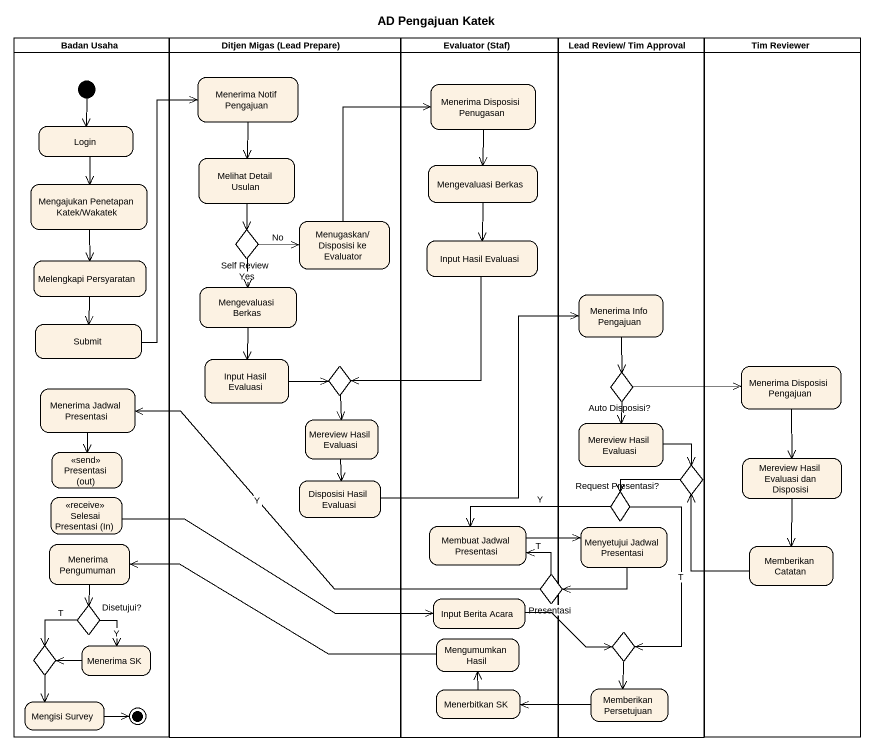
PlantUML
@startuml
title AD Pengajuan Katek
hide empty description
state "Badan Usaha" as Badan_Usaha <<partition>> {
  state Login
  state "Mengajukan Penetapan Katek/Wakatek" as Mengajukan_Penetapan_Katek
  state "Melengkapi Persyaratan" as Melengkapi_Persyaratan
  state Submit
  state "Menerima Jadwal Presentasi" as Menerima_Jadwal_Presentasi
  state "Presentasi (out)" as Presentasi_out <<send>>
  state "Selesai Presentasi (In)" as Selesai_Presentasi_In <<receive>>
  state "Menerima Pengumuman" as Menerima_Pengumuman
  state "Disetujui?" as Disetujui <<choice>>
  state choice3 <<choice>>
  state "Menerima SK" as Menerima_SK
  state "Mengisi Survey" as Mengisi_Survey
  [*] --> Login
  Mengisi_Survey -right-> [*]
}
state "Ditjen Migas (Lead Prepare)" as Ditjen_Migas_Lead_Prepare <<partition>> {
  state "Menerima Notif Pengajuan" as Menerima_Notif_Pengajuan
  state "Melihat Detail Usulan" as Melihat_Detail_Usulan
  state "Self Review" as Self_Review <<choice>>
  state "Menugaskan/ Disposisi ke Evaluator" as Menugaskan_Disposisi_ke
  state "Mengevaluasi Berkas" as Mengevaluasi_Berkas_2
  state "Input Hasil Evaluasi" as Input_Hasil_Evaluasi_2
  state choice1 <<choice>>
  state "Mereview Hasil Evaluasi" as Mereview_Hasil_Evaluasi
  state "Disposisi Hasil Evaluasi" as Disposisi_Hasil_Evaluasi
}
state "Evaluator (Staf)" as Evaluator_Staf <<partition>> {
  state "Menerima Disposisi Penugasan" as Menerima_Disposisi_Penugasan
  state "Mengevaluasi Berkas" as Mengevaluasi_Berkas
  state "Input Hasil Evaluasi" as Input_Hasil_Evaluasi
  state "Membuat Jadwal Presentasi" as Membuat_Jadwal_Presentasi
  state "Input Berita Acara" as Input_Berita_Acara
  state "Mengumumkan Hasil" as Mengumumkan_Hasil
  state "Menerbitkan SK" as Menerbitkan_SK
}
state "Lead Review/ Tim Approval" as Lead_Review_Tim_Approval <<partition>> {
  state "Menerima Info Pengajuan" as Menerima_Info_Pengajuan
  state "Auto Disposisi?" as Auto_Disposisi <<choice>>
  state "Mereview Hasil Evaluasi" as Mereview_Hasil_Evaluasi_2
  state choice2 <<choice>>
  state "Request Presentasi?" as Request_Presentasi <<choice>>
  state "Menyetujui Jadwal Presentasi" as Menyetujui_Jadwal_Presentasi
  state choice4 <<choice>>
  state "Memberikan Persetujuan" as Memberikan_Persetujuan
}
state "Tim Reviewer" as Tim_Reviewer <<partition>> {
  state "Menerima Disposisi Pengajuan" as Menerima_Disposisi_Pengajuan
  state "Mereview Hasil Evaluasi dan Disposisi" as Mereview_Hasil_Evaluasi_dan
  state "Memberikan Catatan" as Memberikan_Catatan
}
state Presentasi <<choice>>
Menerima_Notif_Pengajuan --> Melihat_Detail_Usulan
Menerima_Disposisi_Penugasan --> Mengevaluasi_Berkas
Login --> Mengajukan_Penetapan_Katek
Melihat_Detail_Usulan --> Self_Review
Mengevaluasi_Berkas --> Input_Hasil_Evaluasi
Mengajukan_Penetapan_Katek --> Melengkapi_Persyaratan
Self_Review -right-> Menugaskan_Disposisi_ke : No
Self_Review --> Mengevaluasi_Berkas_2 : Yes
Menugaskan_Disposisi_ke -up-> Menerima_Disposisi_Penugasan
Input_Hasil_Evaluasi --> choice1
Melengkapi_Persyaratan --> Submit
Mengevaluasi_Berkas_2 --> Input_Hasil_Evaluasi_2
Menerima_Info_Pengajuan --> Auto_Disposisi
Submit -up-> Menerima_Notif_Pengajuan
Menerima_Jadwal_Presentasi --> Presentasi_out
Input_Hasil_Evaluasi_2 -right-> choice1
choice1 --> Mereview_Hasil_Evaluasi
Auto_Disposisi -right-> Menerima_Disposisi_Pengajuan
Auto_Disposisi --> Mereview_Hasil_Evaluasi_2
Menerima_Disposisi_Pengajuan --> Mereview_Hasil_Evaluasi_dan
Mereview_Hasil_Evaluasi --> Disposisi_Hasil_Evaluasi
Mereview_Hasil_Evaluasi_2 -right-> choice2
choice2 -left-> Request_Presentasi
Mereview_Hasil_Evaluasi_dan --> Memberikan_Catatan
Selesai_Presentasi_In -right-> Input_Berita_Acara
Disposisi_Hasil_Evaluasi -up-> Menerima_Info_Pengajuan
Request_Presentasi -left-> Membuat_Jadwal_Presentasi : Y
Request_Presentasi --> choice4 : T
Menerima_Pengumuman --> Disetujui
Membuat_Jadwal_Presentasi -right-> Menyetujui_Jadwal_Presentasi
Menyetujui_Jadwal_Presentasi -left-> Presentasi
Memberikan_Catatan -up-> choice2
Presentasi -left-> Menerima_Jadwal_Presentasi : Y
Presentasi -left-> Membuat_Jadwal_Presentasi : T
Disetujui --> choice3 : T
Disetujui --> Menerima_SK : Y
Input_Berita_Acara -right-> choice4
choice3 --> Mengisi_Survey
Menerima_SK -left-> choice3
Mengumumkan_Hasil -left-> Menerima_Pengumuman
choice4 --> Memberikan_Persetujuan
Menerbitkan_SK -up-> Mengumumkan_Hasil
Memberikan_Persetujuan -left-> Menerbitkan_SK
@enduml
